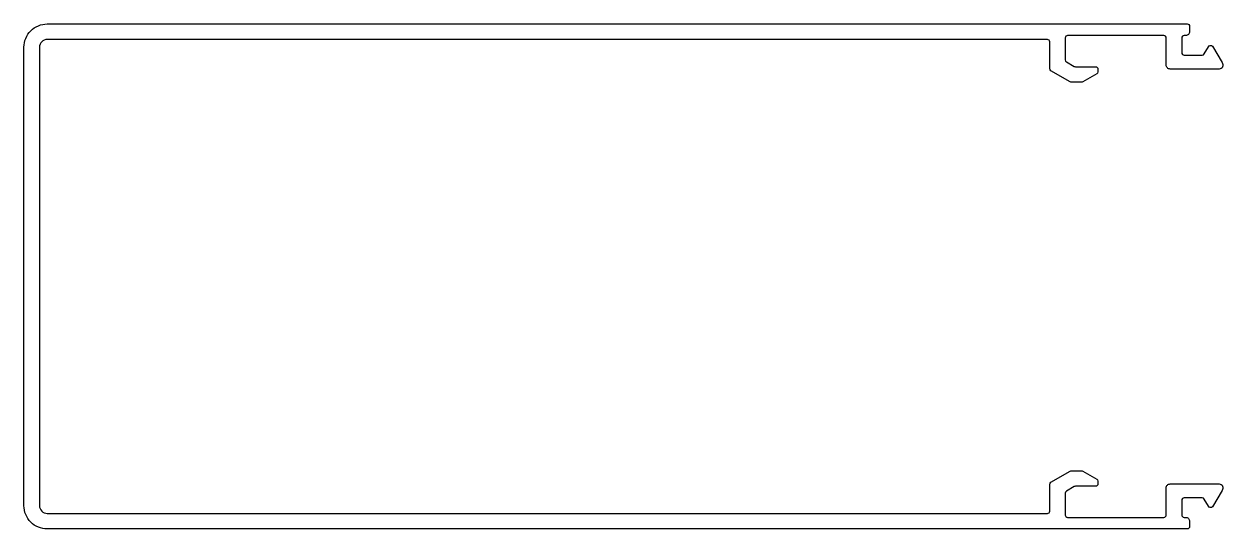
# Model space of a CAD drawing. Extents: x 872 to 1027, y 617 to 682.
import ezdxf

# ---------------------------------------------------------------- set-up
doc = ezdxf.new("R2010")
doc.units = 0
doc.layers.get('0').update_dxf_attribs({"linetype": 'CONTINUOUS'})

msp = doc.modelspace()

# ---------------------------------------------------------------- linework, layer by layer
msp.add_lwpolyline([(872.47, 649.18), (872.47, 678.68, -0.414214), (875.47, 681.68), (1022.17, 681.68, -0.414214), (1022.47, 681.38), (1022.47, 680.68, -0.414214), (1021.97, 680.18), (1021.77, 680.18, 0.414214), (1021.47, 679.88), (1021.47, 677.98, 0.414214), (1021.77, 677.68), (1024.1, 677.68, 0.267949), (1024.36, 677.83), (1024.89, 678.75, -0.481279), (1025.42, 678.83), (1026.65, 676.71, -0.646143), (1026.27, 675.88), (1019.97, 675.88, -0.414214), (1019.47, 676.38), (1019.47, 679.88, 0.414214), (1019.17, 680.18), (1006.77, 680.18, 0.414214), (1006.47, 679.88), (1006.47, 677.06, 0.267949), (1006.62, 676.8), (1007.64, 676.22, 0.131652), (1007.79, 676.18), (1010.37, 676.18, -0.414214), (1010.67, 675.88), (1010.67, 675.5, -0.267949), (1010.52, 675.25), (1008.74, 674.22, -0.131652), (1008.59, 674.18), (1007.26, 674.18, -0.131652), (1007.11, 674.22), (1004.62, 675.65, -0.267949), (1004.47, 675.91), (1004.47, 679.38, 0.414214), (1004.17, 679.68), (875.47, 679.68, 0.414214), (874.47, 678.68), (874.47, 649.18), (874.47, 619.68, 0.414214), (875.47, 618.68), (1004.17, 618.68, 0.414214), (1004.47, 618.98), (1004.47, 622.44, -0.267949), (1004.62, 622.7), (1007.11, 624.14, -0.131652), (1007.26, 624.18), (1008.59, 624.18, -0.131652), (1008.74, 624.14), (1010.52, 623.11, -0.267949), (1010.67, 622.85), (1010.67, 622.48, -0.414214), (1010.37, 622.18), (1007.79, 622.18, 0.131652), (1007.64, 622.14), (1006.62, 621.55, 0.267949), (1006.47, 621.29), (1006.47, 618.48, 0.414214), (1006.77, 618.18), (1019.17, 618.18, 0.414214), (1019.47, 618.48), (1019.47, 621.98, -0.414214), (1019.97, 622.48), (1026.27, 622.48, -0.646143), (1026.65, 621.65), (1025.42, 619.53, -0.481279), (1024.89, 619.61), (1024.36, 620.53, 0.267949), (1024.1, 620.68), (1021.77, 620.68, 0.414214), (1021.47, 620.38), (1021.47, 618.48, 0.414214), (1021.77, 618.18), (1021.97, 618.18, -0.414214), (1022.47, 617.68), (1022.47, 616.98, -0.414214), (1022.17, 616.68), (875.47, 616.68, -0.414214), (872.47, 619.68)], format="xyb", close=True)

doc.saveas('drawing.dxf')
